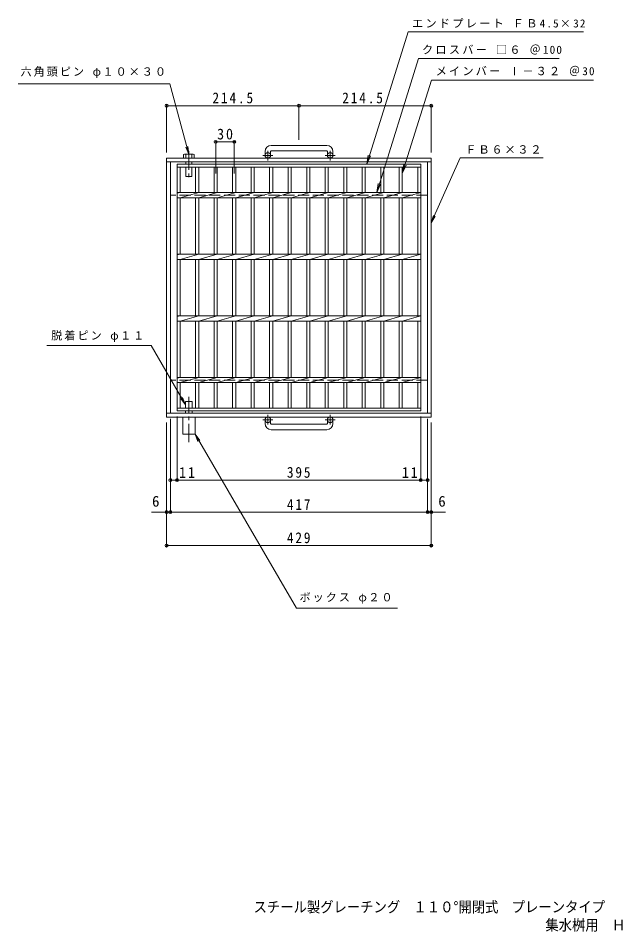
# Model space of a CAD drawing. Units: millimetres, scale not verified. Extents: x -893 to 877, y -823 to 659.
# Drawn here: x -893 to 75, y -823 to 659 of the extents above; entities that cross this region are included whole.
import ezdxf
from ezdxf.enums import TextEntityAlignment as Align

# ---------------------------------------------------------------- set-up
doc = ezdxf.new("R2010")
doc.units = ezdxf.units.MM
doc.header["$LTSCALE"] = 6
doc.header["$PDMODE"] = 32
doc.header["$PDSIZE"] = 4.8
doc.linetypes.add('CHAIN1', pattern=[8, 5, -1, 1, -1])
doc.linetypes.add('DASHED3', pattern=[4, 3, -1])
for name, color, linetype, lineweight in [('A-1', 2, 'Continuous', 9), ('A-2', 3, 'Continuous', 9), ('A-4', 7, 'Continuous', 9), ('A-5', 7, 'Continuous', 9), ('A-9', 4, 'Continuous', 9)]:
    doc.layers.add(name, color=color, linetype=linetype, lineweight=lineweight)
doc.layers.add('F-5_F-5ﾚｲﾔ', color=2, linetype='Continuous')
doc.styles.add('ＭＳ ゴシック', font='')
doc.styles.get('ＭＳ ゴシック').set_extended_font_data('MS Gothic')

msp = doc.modelspace()

# ---------------------------------------------------------------- linework, layer by layer
at = {"layer": 'A-1'}
for p, q in [((-393.464, 452.885), (-483.463, 452.885)), ((-223.963, 432.285), (-652.964, 432.285)), ((-652.964, 12.285), (-652.964, 432.285)), ((-493.463, 442.885), (-493.463, 436.785)), ((-484.464, 442.885), (-484.464, 436.785)), ((-483.463, 443.885), (-393.463, 443.885)), ((-392.463, 442.885), (-392.463, 436.785)), ((-383.464, 442.885), (-383.464, 436.785)), ((-223.963, 12.285), (-223.963, 432.285)), ((-223.963, 426.285), (-652.964, 426.285)), ((-646.963, 18.285), (-646.963, 426.285)), ((-229.964, 18.285), (-229.964, 426.285)), ((-223.963, 18.285), (-652.964, 18.285)), ((-223.963, 12.285), (-652.964, 12.285)), ((-493.463, 1.684), (-493.463, 7.784)), ((-484.464, 1.684), (-484.464, 7.784)), ((-483.463, 0.684), (-393.463, 0.684)), ((-392.463, 1.684), (-392.463, 7.784)), ((-383.464, 1.684), (-383.464, 7.784)), ((-393.464, -8.316), (-483.463, -8.316))]:
    msp.add_line(p, q, dxfattribs=at)
at = {"layer": 'A-1', "linetype": 'CHAIN1'}
for p, q in [((-480.801, 436.785), (-497.208, 436.785)), ((-488.963, 428.677), (-488.963, 444.275)), ((-379.801, 436.785), (-396.208, 436.785)), ((-387.963, 428.677), (-387.963, 444.275)), ((-488.963, 15.892), (-488.963, 0.294)), ((-387.963, 15.892), (-387.963, 0.294)), ((-480.801, 7.784), (-497.208, 7.784)), ((-379.801, 7.784), (-396.208, 7.784))]:
    msp.add_line(p, q, dxfattribs=at)
at = {"layer": 'A-1', "linetype": 'DASHED3'}
for p, q in [((-229.964, 372.285), (-646.963, 372.285)), ((-229.964, 72.285), (-646.963, 72.285))]:
    msp.add_line(p, q, dxfattribs=at)
at = {"layer": 'A-1'}
for centre in [(-488.963, 436.785), (-387.964, 436.785), (-488.963, 7.784), (-387.964, 7.784)]:
    msp.add_circle(centre, 4.5, dxfattribs=at)
for centre, radius, start, end in [((-483.463, 442.885), 10, 90, 180), ((-393.464, 442.885), 10, 0, 90), ((-483.463, 442.885), 1, 90, 180), ((-393.463, 442.885), 1, 0, 90), ((-483.463, 1.684), 10, 180, 270), ((-483.463, 1.684), 1, 180, 270), ((-393.464, 1.684), 10, 270, 0), ((-393.463, 1.684), 1, 270, 0)]:
    msp.add_arc(centre, radius, start, end, dxfattribs=at)
at = {"layer": 'A-2'}
for p, q in [((-635.963, 422.285), (-240.964, 422.285)), ((-635.963, 22.285), (-635.963, 422.285)), ((-635.963, 417.785), (-240.964, 417.785)), ((-630.963, 376.524), (-630.963, 417.785)), ((-605.963, 417.785), (-605.963, 376.524)), ((-600.964, 417.785), (-600.964, 376.524)), ((-575.963, 417.785), (-575.963, 376.524)), ((-570.963, 417.785), (-570.963, 376.524)), ((-545.964, 417.785), (-545.964, 376.524)), ((-540.963, 417.785), (-540.963, 376.524)), ((-515.963, 417.785), (-515.963, 376.524)), ((-510.964, 417.785), (-510.964, 376.524)), ((-485.963, 417.785), (-485.963, 376.524)), ((-480.963, 417.785), (-480.963, 376.524)), ((-455.963, 417.785), (-455.963, 376.524)), ((-450.963, 417.785), (-450.963, 376.524)), ((-425.963, 417.785), (-425.963, 376.524)), ((-420.964, 417.785), (-420.964, 376.524)), ((-395.963, 417.785), (-395.963, 376.524)), ((-390.964, 417.785), (-390.964, 376.524)), ((-365.963, 417.785), (-365.963, 376.524)), ((-360.963, 417.785), (-360.963, 376.524)), ((-335.963, 417.785), (-335.963, 376.524)), ((-330.963, 417.785), (-330.963, 376.524)), ((-305.963, 417.785), (-305.963, 376.524)), ((-300.963, 417.785), (-300.963, 376.524)), ((-275.962, 417.785), (-275.962, 376.524)), ((-270.962, 417.785), (-270.962, 376.524)), ((-245.963, 417.785), (-245.963, 376.524)), ((-240.964, 422.285), (-240.964, 22.285)), ((-630.963, 376.524), (-635.963, 375.525)), ((-635.963, 376.524), (-240.964, 376.524)), ((-600.964, 376.524), (-630.963, 368.045)), ((-570.963, 376.524), (-600.964, 368.045)), ((-540.963, 376.524), (-570.963, 368.045)), ((-510.964, 376.524), (-540.963, 368.045)), ((-480.963, 376.524), (-510.964, 368.045)), ((-450.963, 376.524), (-480.963, 368.045)), ((-420.963, 376.524), (-450.963, 368.045)), ((-390.963, 376.524), (-420.964, 368.045)), ((-360.963, 376.524), (-390.964, 368.045)), ((-330.963, 376.524), (-360.963, 368.045)), ((-300.963, 376.524), (-330.963, 368.045)), ((-270.962, 376.524), (-300.963, 368.045)), ((-240.963, 376.524), (-270.964, 368.045)), ((-635.963, 368.045), (-240.964, 368.045)), ((-630.963, 276.525), (-630.963, 368.045)), ((-605.963, 368.045), (-605.963, 276.525)), ((-600.964, 368.045), (-600.964, 276.525)), ((-575.963, 368.045), (-575.963, 276.525)), ((-570.963, 368.045), (-570.963, 276.525)), ((-545.964, 368.045), (-545.964, 276.525)), ((-540.963, 368.045), (-540.963, 276.525)), ((-515.963, 368.045), (-515.963, 276.525)), ((-510.964, 368.045), (-510.964, 276.525)), ((-485.963, 368.045), (-485.963, 276.525)), ((-480.963, 368.045), (-480.963, 276.525)), ((-455.963, 368.045), (-455.963, 276.525)), ((-450.963, 368.045), (-450.963, 276.525)), ((-425.963, 368.045), (-425.963, 276.525)), ((-420.964, 368.045), (-420.964, 276.525)), ((-395.963, 368.045), (-395.963, 276.525)), ((-390.964, 368.045), (-390.964, 276.525)), ((-365.963, 368.045), (-365.963, 276.525)), ((-360.963, 368.045), (-360.963, 276.525)), ((-335.963, 368.045), (-335.963, 276.525)), ((-330.963, 368.045), (-330.963, 276.525)), ((-305.963, 368.045), (-305.963, 276.525)), ((-300.963, 368.045), (-300.963, 276.525)), ((-275.962, 368.045), (-275.962, 276.525)), ((-270.962, 368.045), (-270.962, 276.525)), ((-245.963, 368.045), (-245.963, 276.525)), ((-630.963, 276.525), (-635.963, 275.524)), ((-635.963, 276.525), (-240.964, 276.525)), ((-635.963, 268.045), (-240.964, 268.045)), ((-600.964, 276.525), (-630.963, 268.045)), ((-630.963, 176.525), (-630.963, 268.045)), ((-605.963, 268.045), (-605.963, 176.525)), ((-570.963, 276.525), (-600.964, 268.045)), ((-600.964, 268.045), (-600.964, 176.525)), ((-575.963, 268.045), (-575.963, 176.525)), ((-540.963, 276.525), (-570.963, 268.045)), ((-570.963, 268.045), (-570.963, 176.525)), ((-545.964, 268.045), (-545.964, 176.525)), ((-510.964, 276.525), (-540.963, 268.045)), ((-540.963, 268.045), (-540.963, 176.525)), ((-515.963, 268.045), (-515.963, 176.525)), ((-480.963, 276.525), (-510.964, 268.045)), ((-510.964, 268.045), (-510.964, 176.525)), ((-485.963, 268.045), (-485.963, 176.525)), ((-450.963, 276.525), (-480.963, 268.045)), ((-480.963, 268.045), (-480.963, 176.525)), ((-455.963, 268.045), (-455.963, 176.525)), ((-420.963, 276.525), (-450.963, 268.045)), ((-450.963, 268.045), (-450.963, 176.525)), ((-425.963, 268.045), (-425.963, 176.525)), ((-390.963, 276.525), (-420.964, 268.045)), ((-420.964, 268.045), (-420.964, 176.525)), ((-395.963, 268.045), (-395.963, 176.525)), ((-360.963, 276.525), (-390.964, 268.045)), ((-390.964, 268.045), (-390.964, 176.525)), ((-365.963, 268.045), (-365.963, 176.525)), ((-330.963, 276.525), (-360.963, 268.045)), ((-360.963, 268.045), (-360.963, 176.525)), ((-335.963, 268.045), (-335.963, 176.525)), ((-300.963, 276.525), (-330.963, 268.045)), ((-330.963, 268.045), (-330.963, 176.525)), ((-305.963, 268.045), (-305.963, 176.525)), ((-270.962, 276.525), (-300.963, 268.045)), ((-300.963, 268.045), (-300.963, 176.525)), ((-275.962, 268.045), (-275.962, 176.525)), ((-240.963, 276.525), (-270.964, 268.045)), ((-270.962, 268.045), (-270.962, 176.525)), ((-245.963, 268.045), (-245.963, 176.525)), ((-635.963, 176.525), (-240.964, 176.525)), ((-630.963, 176.525), (-635.963, 175.524)), ((-635.963, 168.045), (-240.964, 168.045)), ((-600.964, 176.525), (-630.963, 168.045)), ((-630.963, 76.525), (-630.963, 168.045)), ((-605.963, 168.045), (-605.963, 76.525)), ((-570.963, 176.525), (-600.964, 168.045)), ((-600.964, 168.045), (-600.964, 76.525)), ((-575.963, 168.045), (-575.963, 76.525)), ((-540.963, 176.525), (-570.963, 168.045)), ((-570.963, 168.045), (-570.963, 76.525)), ((-545.964, 168.045), (-545.964, 76.525)), ((-510.964, 176.525), (-540.963, 168.045)), ((-540.963, 168.045), (-540.963, 76.525)), ((-515.963, 168.045), (-515.963, 76.525)), ((-480.963, 176.525), (-510.964, 168.045)), ((-510.964, 168.045), (-510.964, 76.525)), ((-485.963, 168.045), (-485.963, 76.525)), ((-450.963, 176.525), (-480.963, 168.045)), ((-480.963, 168.045), (-480.963, 76.525)), ((-455.963, 168.045), (-455.963, 76.525)), ((-420.963, 176.525), (-450.963, 168.045)), ((-450.963, 168.045), (-450.963, 76.525)), ((-425.963, 168.045), (-425.963, 76.525)), ((-390.963, 176.525), (-420.964, 168.045)), ((-420.964, 168.045), (-420.964, 76.525)), ((-395.963, 168.045), (-395.963, 76.525)), ((-360.963, 176.525), (-390.964, 168.045)), ((-390.964, 168.045), (-390.964, 76.525)), ((-365.963, 168.045), (-365.963, 76.525)), ((-330.963, 176.525), (-360.963, 168.045)), ((-360.963, 168.045), (-360.963, 76.525)), ((-335.963, 168.045), (-335.963, 76.525)), ((-300.963, 176.525), (-330.963, 168.045)), ((-330.963, 168.045), (-330.963, 76.525)), ((-305.963, 168.045), (-305.963, 76.525)), ((-270.962, 176.525), (-300.963, 168.045)), ((-300.963, 168.045), (-300.963, 76.525)), ((-275.962, 168.045), (-275.962, 76.525)), ((-240.963, 176.525), (-270.964, 168.045)), ((-270.962, 168.045), (-270.962, 76.525)), ((-245.963, 168.045), (-245.963, 76.525)), ((-635.963, 76.525), (-240.964, 76.525)), ((-630.963, 76.525), (-635.963, 75.525)), ((-600.964, 76.525), (-630.963, 68.044)), ((-570.963, 76.525), (-600.964, 68.044)), ((-540.963, 76.525), (-570.963, 68.044)), ((-510.964, 76.525), (-540.963, 68.044)), ((-480.963, 76.525), (-510.964, 68.044)), ((-450.963, 76.525), (-480.963, 68.044)), ((-420.963, 76.525), (-450.963, 68.044)), ((-390.963, 76.525), (-420.964, 68.044)), ((-360.963, 76.525), (-390.964, 68.044)), ((-330.963, 76.525), (-360.963, 68.044)), ((-300.963, 76.525), (-330.963, 68.044)), ((-270.962, 76.525), (-300.963, 68.044)), ((-240.963, 76.525), (-270.964, 68.044)), ((-635.963, 68.044), (-240.964, 68.044)), ((-630.963, 26.785), (-630.963, 68.044)), ((-605.963, 68.044), (-605.963, 26.785)), ((-600.964, 68.044), (-600.964, 26.785)), ((-575.963, 68.044), (-575.963, 26.785)), ((-570.963, 68.044), (-570.963, 26.785)), ((-545.964, 68.044), (-545.964, 26.785)), ((-540.963, 68.044), (-540.963, 26.785)), ((-515.963, 68.044), (-515.963, 26.785)), ((-510.964, 68.044), (-510.964, 26.785)), ((-485.963, 68.044), (-485.963, 26.785)), ((-480.963, 68.044), (-480.963, 26.785)), ((-455.963, 68.044), (-455.963, 26.785)), ((-450.963, 68.044), (-450.963, 26.785)), ((-425.963, 68.044), (-425.963, 26.785)), ((-420.964, 68.044), (-420.964, 26.785)), ((-395.963, 68.044), (-395.963, 26.785)), ((-390.964, 68.044), (-390.964, 26.785)), ((-365.963, 68.044), (-365.963, 26.785)), ((-360.963, 68.044), (-360.963, 26.785)), ((-335.963, 68.044), (-335.963, 26.785)), ((-330.963, 68.044), (-330.963, 26.785)), ((-305.963, 68.044), (-305.963, 26.785)), ((-300.963, 68.044), (-300.963, 26.785)), ((-275.962, 68.044), (-275.962, 26.785)), ((-270.962, 68.044), (-270.962, 26.785)), ((-245.963, 68.044), (-245.963, 26.785)), ((-240.964, 26.785), (-635.963, 26.785)), ((-240.964, 22.285), (-635.963, 22.285))]:
    msp.add_line(p, q, dxfattribs=at)
at = {"layer": 'A-4'}
for p, q in [((-652.964, 441.285), (-652.964, 519.146)), ((-438.463, 461.885), (-438.463, 519.146)), ((-223.963, 441.285), (-223.963, 519.146)), ((-652.964, 517.346), (-483.463, 517.346)), ((-483.463, 517.346), (-223.963, 517.346)), ((-573.463, 407.473), (-573.463, 460.526)), ((-543.463, 407.473), (-543.463, 460.526)), ((-573.463, 458.726), (-543.463, 458.726)), ((-652.964, 3.285), (-652.964, -197.995)), ((-646.964, 9.285), (-646.964, -143.801)), ((-635.963, 13.285), (-635.963, -91.865)), ((-240.964, 13.285), (-240.964, -91.865)), ((-229.964, 9.285), (-229.964, -143.801)), ((-223.963, 3.285), (-223.963, -197.995)), ((-646.963, -90.065), (-635.963, -90.065)), ((-646.963, -99.065), (-646.963, -91.865)), ((-635.963, -90.065), (-240.964, -90.065)), ((-240.964, -90.065), (-229.963, -90.065)), ((-229.963, -99.065), (-229.963, -91.865)), ((-677.503, -142.001), (-200.671, -142.001)), ((-223.963, -151.001), (-223.963, -143.801)), ((-652.964, -196.195), (-223.963, -196.195))]:
    msp.add_line(p, q, dxfattribs=at)
for p in [(-652.964, 517.346), (-438.463, 517.346), (-223.963, 517.346), (-573.463, 458.726), (-543.463, 458.726), (-646.963, -90.065), (-635.963, -90.065), (-240.964, -90.065), (-229.963, -90.065), (-652.964, -142.001), (-646.964, -142.001), (-229.964, -142.001), (-223.963, -142.001), (-652.964, -196.195), (-223.963, -196.195)]:
    msp.add_point(p, dxfattribs=at)
at = {"layer": 'A-5'}
for p, q in [((-261.478, 637.159), (-328.632, 422.285)), ((-261.478, 637.159), (22.78, 637.159)), ((-244.487, 594.028), (-312.463, 376.524)), ((-244.487, 594.028), (-16.383, 594.028)), ((-893.477, 552.885), (-647.563, 552.885)), ((-616.964, 438.685), (-647.563, 552.885)), ((-223.575, 558.739), (-270.962, 407.113)), ((-223.575, 558.739), (39.065, 558.739)), ((-616.964, 438.685), (-621.747, 450.233)), ((-616.964, 438.685), (-618.595, 451.078)), ((-328.632, 422.285), (-326.065, 437.064)), ((-328.632, 422.285), (-322.327, 435.895)), ((-270.962, 407.113), (-268.395, 421.892)), ((-270.962, 407.113), (-264.657, 420.723)), ((-312.463, 376.524), (-309.895, 391.303)), ((-312.463, 376.524), (-306.158, 390.135)), ((-223.963, 327.202), (-220.394, 339.182)), ((-223.963, 327.202), (-217.415, 337.85)), ((-677.963, 128.415), (-847.123, 128.415)), ((-622.463, 32.286), (-677.963, 128.415)), ((-622.463, 32.286), (-630.073, 42.203)), ((-622.463, 32.286), (-627.247, 43.835)), ((-606.963, -15.714), (-599.354, -25.631)), ((-606.963, -15.714), (-602.18, -27.263)), ((-606.963, -15.714), (-442.375, -297.962)), ((-442.375, -297.962), (-278.725, -297.962))]:
    msp.add_line(p, q, dxfattribs=at)
msp.add_lwpolyline([(-223.963, 327.202), (-176.884, 432.479), (-42.779, 432.479)], dxfattribs=at)
at = {"layer": 'A-9'}
for p, q in [((-625.849, 437.942), (-625.849, 432.285)), ((-623.906, 438.685), (-610.021, 438.685)), ((-621.964, 432.285), (-621.964, 437.942)), ((-611.963, 432.285), (-611.963, 437.942)), ((-608.078, 437.942), (-608.078, 432.285)), ((-621.964, 422.285), (-621.964, 426.285)), ((-621.964, 403.097), (-621.964, 417.785)), ((-611.963, 422.285), (-611.963, 426.285)), ((-611.963, 403.097), (-611.963, 417.785)), ((-621.151, 402.285), (-621.964, 403.097)), ((-612.775, 402.285), (-621.151, 402.285)), ((-612.775, 402.285), (-611.963, 403.097)), ((-611.463, 37.286), (-622.463, 37.286)), ((-622.463, 27.286), (-622.463, 37.286)), ((-611.463, 27.286), (-611.463, 37.286)), ((-622.463, 18.286), (-622.463, 22.286)), ((-611.463, 18.286), (-611.463, 22.286)), ((-626.963, 12.286), (-626.963, -15.714)), ((-606.963, 12.286), (-606.963, -15.714)), ((-606.963, -15.714), (-626.963, -15.714))]:
    msp.add_line(p, q, dxfattribs=at)
at = {"layer": 'A-9', "linetype": 'CHAIN1'}
for p, q in [((-616.964, 443.384), (-616.964, 398.752)), ((-616.964, -28.741), (-616.964, 45.182))]:
    msp.add_line(p, q, dxfattribs=at)
at = {"layer": 'A-9'}
for centre, radius, start, end in [((-623.906, 435.775), 2.91, 48.12389, 131.8763), ((-616.964, 421.495), 17.19, 73.09029, 106.90971), ((-610.021, 435.775), 2.91, 48.1237, 131.87611)]:
    msp.add_arc(centre, radius, start, end, dxfattribs=at)

# ---------------------------------------------------------------- texts
at = {"layer": 'A-4', "color": 2, "style": 'ＭＳ ゴシック'}
for p in [(-676.628, -138.401), (-212.588, -138.401)]:
    msp.add_text('6', height=17.6, dxfattribs=at).set_placement(p, align=Align.BOTTOM_LEFT)
at = {"layer": 'A-4', "color": 2, "char_height": 17.6, "attachment_point": 7, "style": 'ＭＳ ゴシック'}
for s, insert in [('\\T1.28;\\W0.9;214.5', (-578.713, 520.946)), ('\\T1.28;\\W0.9;214.5', (-368.301, 520.946)), ('\\T1.27;\\W0.95;30', (-571.213, 462.326)), ('\\T1.27;\\W0.95;11', (-632.777, -86.465)), ('\\T1.27;\\W0.9;395', (-457.964, -86.465)), ('\\T1.27;\\W0.95;11', (-271.705, -86.465)), ('\\T1.27;\\W0.9;417', (-457.964, -138.401)), ('\\T1.27;\\W0.9;429', (-457.964, -192.595))]:
    msp.add_mtext(s, dxfattribs=dict(at, insert=insert))
at = {"layer": 'A-5', "char_height": 13.2, "attachment_point": 7, "style": 'ＭＳ ゴシック'}
for s, insert in [('\\T1.21;エンドプレート\\~ＦＢ4.5×32', (-255.155, 643.411)), ('\\T1.21;クロスバー\\~□６\\~＠100', (-238.923, 600.226)), ('\\T1.18;六角頭ピン\\~φ１０×３０', (-889.856, 562.367)), ('\\T1.2;メインバー\\~Ⅰ－３２\\~＠30', (-216.722, 565.518)), ('\\T1.17;ＦＢ６×３２', (-168.484, 439.352)), ('\\T1.18;脱着ピン\\~φ１１', (-840.018, 134.258)), ('\\T1.18;ボックス\\~φ２０', (-437.597, -290.376))]:
    msp.add_mtext(s, dxfattribs=dict(at, insert=insert))
at = {"layer": 'F-5_F-5ﾚｲﾔ', "style": 'ＭＳ ゴシック', "width": 0.9}
for s, p in [('スチール製グレーチング\u3000１１０°開閉式\u3000プレーンタイプ', (-512.046, -796.524)), ('集水桝用\u3000ＨＳＦ\u3000３４３２', (-39.071, -825.907))]:
    msp.add_text(s, height=17.6, dxfattribs=at).set_placement(p, align=Align.BOTTOM_LEFT)

doc.saveas('drawing.dxf')
